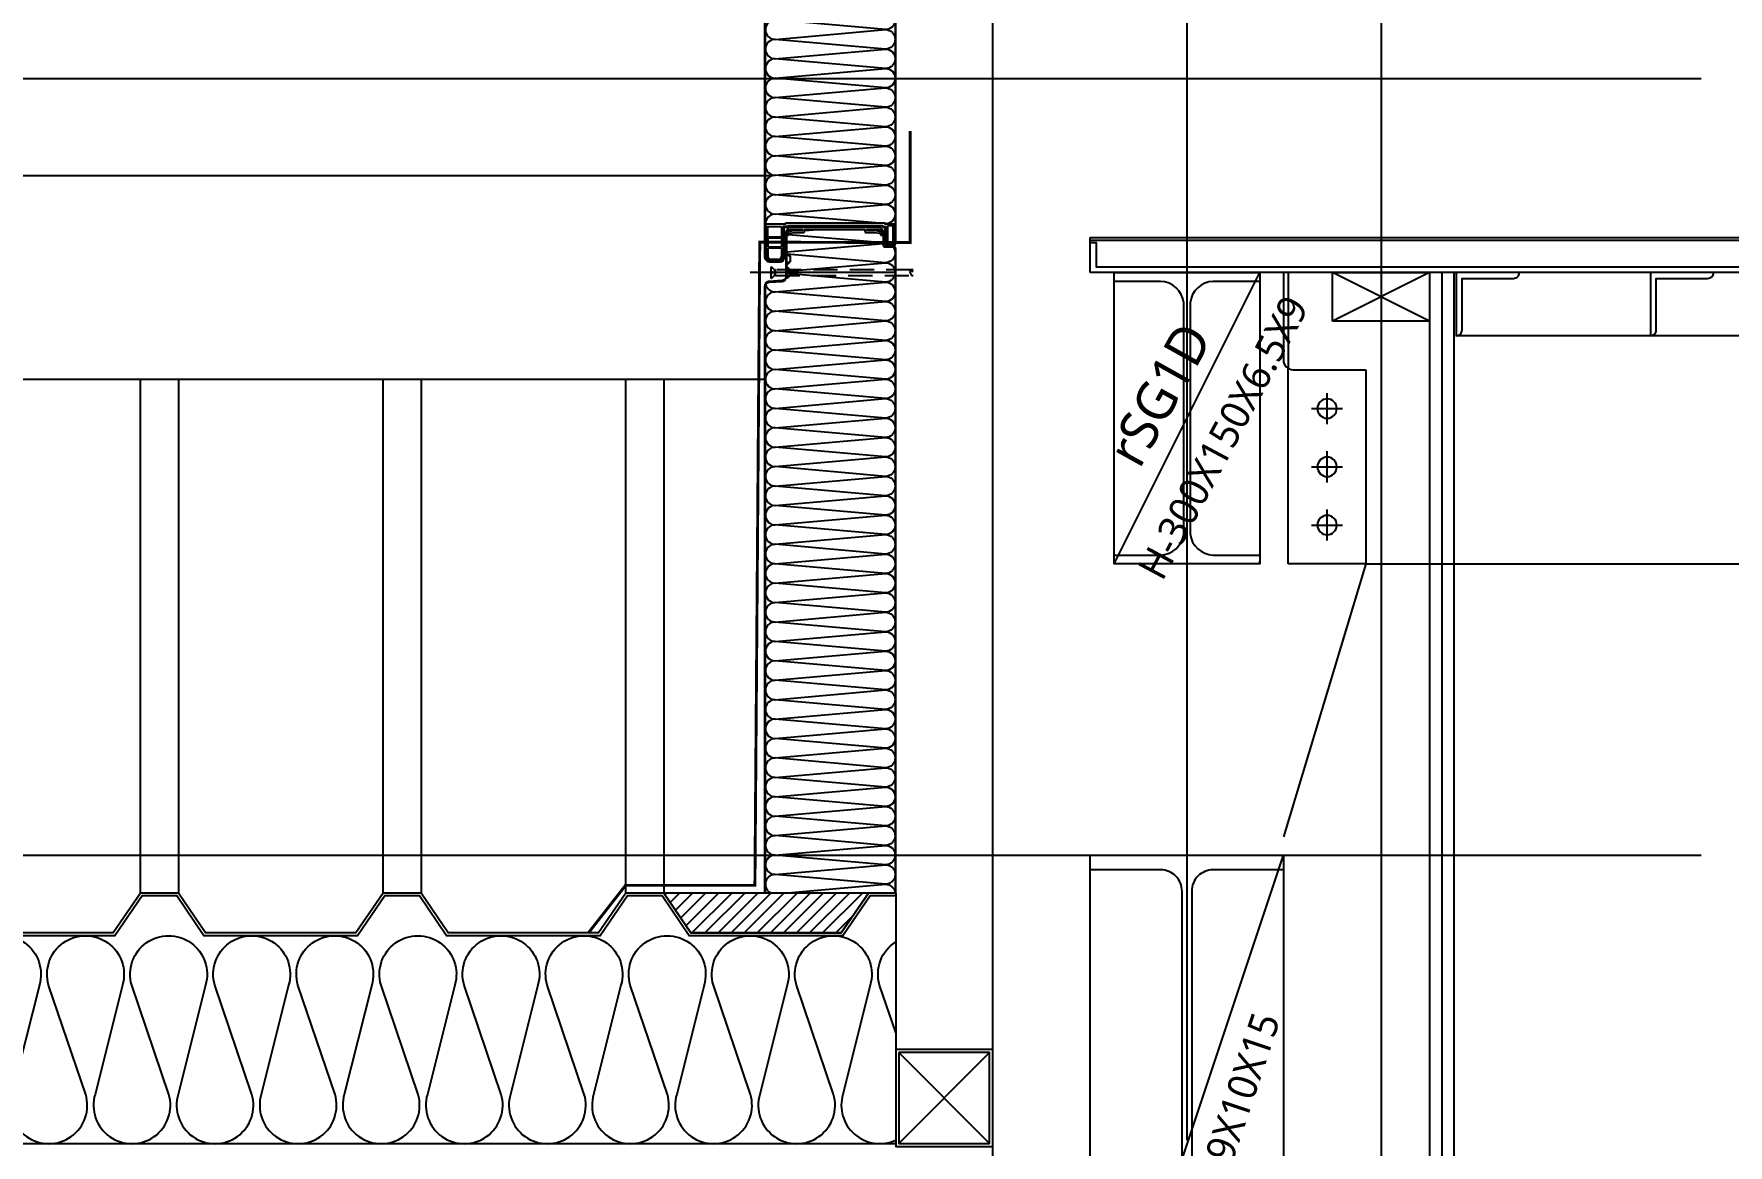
# Model space of a CAD drawing. Header units: millimetres. Extents: x 0 to 672800, y 0 to 118800.
# Drawn here: x 258262 to 260008, y 33445 to 34589 of the extents above; entities that cross this region are included whole.
import ezdxf
from ezdxf.enums import TextEntityAlignment as Align
from ezdxf.xclip import XClip

# ---------------------------------------------------------------- set-up
doc = ezdxf.new("R2010")
doc.units = ezdxf.units.MM
doc.header["$LTSCALE"] = 200
doc.header["$XCLIPFRAME"] = 0
for name, pattern in [('CEN-GAUN', [32.2, 30, -1, 0.2, -1]), ('HID', [2.3, 1.5, -0.8]), ('HIDDEN', [0.375, 0.25, -0.125])]:
    doc.linetypes.add(name, pattern=pattern)
doc.layers.get('DEFPOINTS').update_dxf_attribs({"color": 137})
for name, color, linetype in [('0-S-col', 4, 'Continuous'), ('01외벽패널', 3, 'Continuous'), ('01하지철물', 253, 'Continuous'), ('09GIRDER', 2, 'Continuous'), ('161', 161, 'Continuous'), ('7', 7, 'Continuous'), ('8', 8, 'Continuous'), ('AA-WAXM-FRAM', 7, 'Continuous'), ('BOLT', 8, 'Continuous'), ('CEN', 1, 'CEN-GAUN'), ('CON', 2, 'Continuous'), ('ELE-6', 6, 'Continuous'), ('ELE-8', 8, 'Continuous'), ('FI', 6, 'Continuous'), ('GYB.BD WALL', 53, 'Continuous'), ('HAT', 8, 'Continuous'), ('HAT-INS1', 252, 'Continuous'), ('HID-8', 8, 'HID'), ('Insul', 252, 'Continuous'), ('LADDER-6', 6, 'Continuous'), ('PANEL', 6, 'Continuous'), ('S-253', 252, 'Continuous'), ('S-COL', 2, 'Continuous'), ('SEC-PANEL', 6, 'Continuous'), ('STEEL', 4, 'Continuous'), ('SYP_INSUL', 252, 'Continuous'), ('WALL', 2, 'Continuous')]:
    doc.layers.add(name, color=color, linetype=linetype)
doc.styles.add('스타일1', font='malgun.ttf')

# ---------------------------------------------------------------- blocks, each defined once
blk = doc.blocks.new('PANEL-ES')
at = {"layer": '8'}
for p, q in [((48750, 0), (48750, 529)), ((48789.6, 0), (48789.6, 529)), ((49000, 0), (49000, 529)), ((49039.6, 0), (49039.6, 529)), ((49250, 0), (49250, 529)), ((49289.6, 0), (49289.6, 529))]:
    blk.add_line(p, q, dxfattribs=at)
blk = doc.blocks.new('sefa ws')
at = {"layer": 'Insul'}
for points in [[(70254.4, 45113.6, -1.337394), (70330.4, 45113.6), (70302.2, 45001.1, 1.337394), (70378.2, 45001.1), (70340, 45113.6, -1.337394), (70416, 45113.6), (70387.8, 45001.1, 1.337394), (70463.8, 45001.1), (70425.6, 45113.6, -1.337394), (70501.6, 45113.6), (70473.4, 45001.1, 1.337394), (70549.4, 45001.1), (70511.2, 45113.6, -1.337394), (70587.2, 45113.6), (70559, 45001.1, 1.337394), (70635, 45001.1), (70596.8, 45113.6, -1.337394), (70672.8, 45113.6), (70644.6, 45001.1, 1.337394), (70720.6, 45001.1), (70682.4, 45113.6, -1.337394), (70758.4, 45113.6), (70730.2, 45001.1, 1.337394), (70806.2, 45001.1), (70768, 45113.6, -1.337394), (70844, 45113.6), (70815.8, 45001.1, 1.337394), (70891.8, 45001.1), (70853.6, 45113.6, -1.337394), (70929.6, 45113.6), (70901.4, 45001.1, 1.337394), (70977.4, 45001.1), (70939.2, 45113.6, -1.337394), (71015.2, 45113.6), (70987, 45001.1, 1.337394), (71063, 45001.1), (71024.8, 45113.6, -1.337394), (71100.8, 45113.6), (71072.6, 45001.1, 1.337394), (71148.6, 45001.1), (71110.4, 45113.6, -1.337394), (71186.4, 45113.6), (71158.2, 45001.1, 0.6426), (71212.6, 44953.9, 0.6426)], [(71212.6, 45064.7), (71196, 45113.6, -0.333174), (71212.6, 45158.1, -0.333174)]]:
    blk.add_lwpolyline(points, format="xyb", dxfattribs=at)
at = {"layer": 'SEC-PANEL'}
blk.add_line((21562.3, 44950.4), (71212.6, 44950.4), dxfattribs=at)
for points in [[(71212.6, 45208.4), (71184.6, 45208.4), (71156.6, 45167.4), (71001.6, 45167.4), (70973.6, 45208.4), (70934.6, 45208.4), (70906.6, 45167.4), (70751.6, 45167.4), (70723.6, 45208.4), (70684.6, 45208.4), (70656.6, 45167.4), (70501.6, 45167.4), (70473.6, 45208.4), (70434.6, 45208.4), (70406.6, 45167.4), (70251.6, 45167.4)], [(71212.6, 45208.4), (71212.6, 44947.4)], [(71212.6, 45205.4), (71186.2, 45205.4), (71158.2, 45164.4), (71000, 45164.4), (70972, 45205.4), (70936.2, 45205.4), (70908.2, 45164.4), (70750, 45164.4), (70722, 45205.4), (70686.2, 45205.4), (70658.2, 45164.4), (70500, 45164.4), (70472, 45205.4), (70436.2, 45205.4), (70408.2, 45164.4), (70250, 45164.4)]]:
    blk.add_lwpolyline(points, dxfattribs=at)
blk = doc.blocks.new('SCW-1')
at = {"layer": 'BOLT', "color": 8, "linetype": 'HIDDEN', "ltscale": 0.5}
for p, q in [((150, 3), (150, 9)), ((154.1, 12), (151.1, 9)), ((151.1, 9), (151.1, 3)), ((151.1, 3), (154.1, 0)), ((153.1, 5.4), (153.1, 6.6)), ((153.1, 6.6), (154.5, 6.6)), ((154.5, 5.4), (153.1, 5.4)), ((154.5, 12), (154.1, 12)), ((154.1, 0), (154.5, 0)), ((154.5, 6.6), (154.5, 12)), ((154.5, 0), (154.5, 5.4))]:
    blk.add_line(p, q, dxfattribs=at)
for points in [[(0, 6), (9, 7), (11, 9), (12, 7), (10, 3)], [(10, 3), (5, 3), (0, 6), (5, 9), (11, 9)], [(150, 3), (10, 3)], [(11, 9), (150, 9)]]:
    blk.add_lwpolyline(points, dxfattribs=at)
for centre, start, end in [((150.6, 9.2), 199.4712, 340.5288), ((150.6, 2.8), 19.4712, 160.5288)]:
    blk.add_arc(centre, 0.6, start, end, dxfattribs=at)
blk = doc.blocks.new('PANEL-135')
at = {"layer": '161'}
for p, q in [((150, 0), (0, 0)), ((150, -1000), (0, -1000))]:
    blk.add_line(p, q, dxfattribs=at)
at = {"layer": 'BOLT', "color": 8, "linetype": 'HIDDEN', "ltscale": 0.5}
for p, q in [((37.8, 20.4), (41.2, 17)), ((37.8, 19.3), (40.8, 16.3)), ((37.8, 8.7), (40.8, 11.7)), ((37.8, 7.6), (41.2, 11)), ((37.8, 6.4), (41.2, 3)), ((37.8, 5.3), (40.8, 2.3)), ((41.2, 17), (41.2, 11)), ((41.2, 3), (41.2, -3)), ((37.8, -5.3), (40.8, -2.3)), ((37.8, -6.1), (37.8, -6.1)), ((38.6, -5.6), (41.2, -3))]:
    blk.add_line(p, q, dxfattribs=at)
at = {"layer": 'HAT-INS1'}
for points in [[(137, 30.5), (39.6, 38.9)], [(37.8, 21.4), (137, 30)]]:
    blk.add_lwpolyline(points, dxfattribs=at)
for points in [[(147.4, 26.4, -0.625476), (139.5, 10.2), (37.8, 19.1)], [(37.8, 1.4), (139.5, 10.2, -1), (139.5, -9.8), (37.8, -0.9)], [(25.8, -19.8), (139.5, -9.8, -1), (139.5, -29.8), (25.8, -19.8), (25.8, -19.8, 1), (25.8, -39.8, 1)], [(16.1, -12.4, 0.338737), (25.8, -19.8)], [(25.8, -39.8), (139.5, -29.8, -1), (139.5, -49.8), (25.8, -39.8), (25.8, -39.8, 1), (25.8, -59.8, 1)], [(25.8, -59.8), (139.5, -49.8, -1), (139.5, -69.8), (25.8, -59.8), (25.8, -59.8, 1), (25.8, -79.8, 1)], [(25.8, -79.8), (139.5, -69.8, -1), (139.5, -89.8), (25.8, -79.8), (25.8, -79.8, 1), (25.8, -99.8, 1)], [(25.8, -99.8), (139.5, -89.8, -1), (139.5, -109.8), (25.8, -99.8), (25.8, -99.8, 1), (25.8, -119.8, 1)], [(25.8, -119.8), (139.5, -109.8, -1), (139.5, -129.8), (25.8, -119.8), (25.8, -119.8, 1), (25.8, -139.8, 1)], [(25.8, -139.8), (139.5, -129.8, -1), (139.5, -149.8), (25.8, -139.8), (25.8, -139.8, 1), (25.8, -159.8, 1)], [(25.8, -159.8), (139.5, -149.8, -1), (139.5, -169.8), (25.8, -159.8), (25.8, -159.8, 1), (25.8, -179.8, 1)], [(25.8, -179.8), (139.5, -169.8, -1), (139.5, -189.8), (25.8, -179.8), (25.8, -179.8, 1), (25.8, -199.8, 1)], [(25.8, -199.8), (139.5, -189.8, -1), (139.5, -209.8), (25.8, -199.8), (25.8, -199.8, 1), (25.8, -219.8, 1)], [(25.8, -219.8), (139.5, -209.8, -1), (139.5, -229.8), (25.8, -219.8), (25.8, -219.8, 1), (25.8, -239.8, 1)], [(25.8, -239.8), (139.5, -229.8, -1), (139.5, -249.8), (25.8, -239.8), (25.8, -239.8, 1), (25.8, -259.8, 1)], [(25.8, -259.8), (139.5, -249.8, -1), (139.5, -269.8), (25.8, -259.8), (25.8, -259.8, 1), (25.8, -279.8, 1)], [(25.8, -279.8), (139.5, -269.8, -1), (139.5, -289.8), (25.8, -279.8), (25.8, -279.8, 1), (25.8, -299.8, 1)], [(25.8, -299.8), (139.5, -289.8, -1), (139.5, -309.8), (25.8, -299.8), (25.8, -299.8, 1), (25.8, -319.8, 1)], [(25.8, -319.8), (139.5, -309.8, -1), (139.5, -329.8), (25.8, -319.8), (25.8, -319.8, 1), (25.8, -339.8, 1)], [(25.8, -339.8), (139.5, -329.8, -1), (139.5, -349.8), (25.8, -339.8), (25.8, -339.8, 1), (25.8, -359.8, 1)], [(25.8, -359.8), (139.5, -349.8, -1), (139.5, -369.8), (25.8, -359.8), (25.8, -359.8, 1), (25.8, -379.8, 1)], [(25.8, -379.8), (139.5, -369.8, -1), (139.5, -389.8), (25.8, -379.8), (25.8, -379.8, 1), (25.8, -399.8, 1)], [(25.8, -399.8), (139.5, -389.8, -1), (139.5, -409.8), (25.8, -399.8), (25.8, -399.8, 1), (25.8, -419.8, 1)], [(25.8, -419.8), (139.5, -409.8, -1), (139.5, -429.8), (25.8, -419.8), (25.8, -419.8, 1), (25.8, -439.8, 1)], [(25.8, -439.8), (139.5, -429.8, -1), (139.5, -449.8), (25.8, -439.8), (25.8, -439.8, 1), (25.8, -459.8, 1)], [(25.8, -459.8), (139.5, -449.8, -1), (139.5, -469.8), (25.8, -459.8), (25.8, -459.8, 1), (25.8, -479.8, 1)], [(25.8, -479.8), (139.5, -469.8, -1), (139.5, -489.8), (25.8, -479.8), (25.8, -479.8, 1), (25.8, -499.8, 1)], [(25.8, -499.8), (139.5, -489.8, -1), (139.5, -509.8), (25.8, -499.8), (25.8, -499.8, 1), (25.8, -519.8, 1)], [(25.8, -519.8), (139.5, -509.8, -1), (139.5, -529.8), (25.8, -519.8), (25.8, -519.8, 1), (25.8, -539.8, 1)], [(25.8, -539.8), (139.5, -529.8, -1), (139.5, -549.8), (25.8, -539.8), (25.8, -539.8, 1), (25.8, -559.8, 1)], [(25.8, -559.8), (139.5, -549.8, -1), (139.5, -569.8), (25.8, -559.8), (25.8, -559.8, 1), (25.8, -579.8, 1)], [(25.8, -579.8), (139.5, -569.8, -1), (139.5, -589.8), (25.8, -579.8), (25.8, -579.8, 1), (25.8, -599.8, 1)], [(25.8, -599.8), (139.5, -589.8, -1), (139.5, -609.8), (25.8, -599.8), (25.8, -599.8, 1), (25.8, -619.8, 1)], [(25.8, -619.8), (139.5, -609.8, -1), (139.5, -629.8), (25.8, -619.8), (25.8, -619.8, 1), (25.8, -639.8, 1)], [(25.8, -639.8), (139.5, -629.8, -1), (139.5, -649.8), (25.8, -639.8), (25.8, -639.8, 1), (25.8, -659.8, 1)], [(25.8, -659.8), (139.5, -649.8, -1), (139.5, -669.8), (25.8, -659.8), (25.8, -659.8, 1), (25.8, -679.8, 1)], [(25.8, -679.8), (139.5, -669.8, -1), (139.5, -689.8), (25.8, -679.8), (25.8, -679.8, 1), (25.8, -699.8, 1)], [(25.8, -699.8), (139.5, -689.8, -1), (139.5, -709.8), (25.8, -699.8), (25.8, -699.8, 1), (25.8, -719.8, 1)], [(25.8, -719.8), (139.5, -709.8, -1), (139.5, -729.8), (25.8, -719.8), (25.8, -719.8, 1), (25.8, -739.8, 1)], [(25.8, -739.8), (139.5, -729.8, -1), (139.5, -749.8), (25.8, -739.8), (25.8, -739.8, 1), (25.8, -759.8, 1)], [(25.8, -759.8), (139.5, -749.8, -1), (139.5, -769.8), (25.8, -759.8), (25.8, -759.8, 1), (25.8, -779.8, 1)], [(25.8, -779.8), (139.5, -769.8, -1), (139.5, -789.8), (25.8, -779.8), (25.8, -779.8, 1), (25.8, -799.8, 1)], [(25.8, -799.8), (139.5, -789.8, -1), (139.5, -809.8), (25.8, -799.8), (25.8, -799.8, 1), (25.8, -819.8, 1)], [(25.8, -819.8), (139.5, -809.8, -1), (139.5, -829.8), (25.8, -819.8), (25.8, -819.8, 1), (25.8, -839.8, 1)], [(25.8, -839.8), (139.5, -829.8, -1), (139.5, -849.8), (25.8, -839.8), (25.8, -839.8, 1), (25.8, -859.8, 1)], [(25.8, -859.8), (139.5, -849.8, -1), (139.5, -869.8), (25.8, -859.8), (25.8, -859.8, 1), (25.8, -879.8, 1)], [(25.8, -879.8), (139.5, -869.8, -1), (139.5, -889.8), (25.8, -879.8), (25.8, -879.8, 1), (25.8, -899.8, 1)], [(25.8, -899.8), (139.5, -889.8, -1), (139.5, -909.8), (25.8, -899.8), (25.8, -899.8, 1), (25.8, -919.8, 1)], [(25.8, -919.8), (139.5, -909.8, -1), (139.5, -929.8), (25.8, -919.8), (25.8, -919.8, 1), (25.8, -939.8, 1)], [(129.1, -948.8), (25.8, -939.8), (25.8, -939.8, 0.541794), (16.7, -953.8, 0.541794)], [(25.8, -939.8), (139.5, -929.8, -1), (139.5, -949.8), (138.9, -949.7)]]:
    blk.add_lwpolyline(points, format="xyb", dxfattribs=at)
at = {"layer": 'Insul', "color": 251}
for p, q in [((18.3, -964.5), (18.3, -973.7)), ((32.3, -964.5), (18.3, -964.5)), ((32.3, -973.7), (18.3, -973.7)), ((18.3, -974.7), (18.3, -983)), ((32.3, -974.7), (18.3, -974.7)), ((32.3, -964.5), (32.3, -973.7)), ((32.3, -974.7), (32.3, -983)), ((29, -986.4), (21.7, -986.4))]:
    blk.add_line(p, q, dxfattribs=at)
for points in [[(135.1, 38.5), (136, 38.5, 0.414214), (136.3, 38.8), (136.3, 39), (136.3, 39.5, 0.414214), (133.3, 42.5), (128.3, 43.2), (120.8, 43.2, -0.414214), (120.3, 43.7), (120.3, 44, -0.414214), (120.8, 44.5), (133.9, 44.5), (135.5, 44.1, 0.487928), (135.9, 44.4), (135.9, 44.5, 0.414214), (133.9, 46.5), (82.3, 46.5), (40.6, 46.5, 0.414214), (38.6, 44.5), (38.6, 44.4, 0.487928), (39, 44.1), (40.6, 44.5), (53.7, 44.5, -0.414214), (54.2, 44), (54.2, 43.7, -0.414214), (53.7, 43.2), (46.1, 43.2), (41.1, 42.5, 0.414214), (38.1, 39.5), (38.1, 39), (38.1, 38.8, 0.414214), (38.4, 38.5), (39.3, 38.5, 0.414214), (39.6, 38.8), (39.6, 39, -0.414214), (41.1, 40.5), (46.1, 41.2), (54.7, 41.2, 0.414214), (56.2, 42.7), (56.2, 44, -0.414214), (56.7, 44.5), (82.3, 44.5), (117.8, 44.5, -0.414214), (118.3, 44), (118.3, 42.7, 0.414214), (119.8, 41.2), (128.3, 41.2), (133.3, 40.5, -0.414214), (134.8, 39), (134.8, 38.8, 0.414214)], [(135.1, 38.5), (136, 38.5, 0.414214), (136.3, 38.8), (136.3, 39), (136.3, 39.5, 0.414214), (133.3, 42.5), (128.3, 43.2), (120.8, 43.2, -0.414214), (120.3, 43.7), (120.3, 44, -0.414214), (120.8, 44.5), (133.9, 44.5), (135.5, 44.1, 0.487928), (135.9, 44.4), (135.9, 44.5, 0.414214), (133.9, 46.5), (82.3, 46.5), (40.6, 46.5, 0.414214), (38.6, 44.5), (38.6, 44.4, 0.487928), (39, 44.1), (40.6, 44.5), (53.7, 44.5, -0.414214), (54.2, 44), (54.2, 43.7, -0.414214), (53.7, 43.2), (46.1, 43.2), (41.1, 42.5, 0.414214), (38.1, 39.5), (38.1, 39), (38.1, 38.8, 0.414214), (38.4, 38.5), (39.3, 38.5, 0.414214), (39.6, 38.8), (39.6, 39, -0.414214), (41.1, 40.5), (46.1, 41.2), (54.7, 41.2, 0.414214), (56.2, 42.7), (56.2, 44, -0.414214), (56.7, 44.5), (82.3, 44.5), (117.8, 44.5, -0.414214), (118.3, 44), (118.3, 42.7, 0.414214), (119.8, 41.2), (128.3, 41.2), (133.3, 40.5, -0.414214), (134.8, 39), (134.8, 38.8, 0.414214)], [(148.7, -968.9, -0.414214), (146.2, -971.4), (142.9, -971.4, -0.414214), (140.4, -968.9), (140.4, -953.8, 0.414214), (139.4, -952.8), (136.9, -952.8), (136.9, -951.8), (39, -951.8), (39, -952.8), (35.1, -952.8, 0.414214), (34.1, -953.8), (34.1, -983, -0.414191), (29.1, -988), (21.7, -988, -0.414236), (16.7, -983), (16.7, -949.8), (37, -949.8), (37, -948.8), (138.9, -948.8), (138.9, -949.8), (148.7, -949.8)], [(148.7, -968.9, -0.414214), (146.2, -971.4), (142.9, -971.4, -0.414214), (140.4, -968.9), (140.4, -953.8, 0.414214), (139.4, -952.8), (136.9, -952.8), (136.9, -951.8), (39, -951.8), (39, -952.8), (35.1, -952.8, 0.414214), (34.1, -953.8), (34.1, -983, -0.414191), (29.1, -988), (21.7, -988, -0.414236), (16.7, -983), (16.7, -949.8), (37, -949.8), (37, -948.8), (138.9, -948.8), (138.9, -949.8), (148.7, -949.8)], [(142, -951.4), (147, -951.4), (147, -968.9, -0.414214), (146.2, -969.7), (142.9, -969.7, -0.414214), (142, -968.9)]]:
    blk.add_lwpolyline(points, format="xyb", close=True, dxfattribs=at)
blk.add_lwpolyline([(32.3, -952.5), (32.3, -963.5), (18.3, -963.5), (18.3, -952.5)], close=True, dxfattribs=at)
for centre, start, end in [((21.7, -983), 180, 270.0043), ((29, -983), 270.0043, 0)]:
    blk.add_arc(centre, 3.35, start, end, dxfattribs=at)
at = {"layer": 'PANEL', "ltscale": 3}
for points in [[(44, 43.3), (44, 44.1), (39, 44.1, 0.414214), (37, 42.1), (37, -3.7, -0.39552), (32.8, -8.2), (19.7, -9.1, 0.39896), (15, -14.1), (15, -444.5), (15, -983.8, 0.414242), (20, -988.8), (31.5, -988.8, 0.414191), (35, -985.3), (35, -953.3), (42, -953.3), (42, -952.5), (34.2, -952.5), (34.2, -985.3, -0.414191), (31.5, -988), (20, -988, -0.414242), (15.8, -983.8), (15.8, -444.5), (15.8, -14.1, -0.399273), (19.8, -9.9), (32.8, -9, 0.39552), (37.8, -3.7), (37.8, 42.1, -0.414214), (39, 43.3), (44, 43.3)], [(130.5, 44.1), (130.5, 44.1), (130.5, 43.6), (135.5, 43.6, -0.414214), (137, 42.1), (137, 28.4, 0.414214), (139, 26.4), (148, 26.4, -0.414214), (149.5, 24.9), (149.5, -391.9), (149.5, -969.9, -0.414214), (148, -971.4), (141, -971.4, -0.414214), (139.5, -969.9), (139.5, -952.8), (137, -952.8), (137, -953.3), (139, -953.3), (139, -969.9, 0.414214), (141, -971.9), (148, -971.9, 0.414214), (150, -969.9), (150, -391.9), (150, 24.9, 0.414214), (148, 26.9), (139, 26.9, -0.414214), (137.5, 28.4), (137.5, 42.1, 0.414214), (135.5, 44.1), (130.5, 44.1)]]:
    blk.add_lwpolyline(points, format="xyb", dxfattribs=at)
at = {"layer": 'SYP_INSUL'}
for points in [[(37.8, 41.4), (38.9, 41.5)], [(38.1, 39), (37.8, 39.1)], [(56.2, 43.2), (70.1, 44.5)]]:
    blk.add_lwpolyline(points, dxfattribs=at)
at = {"layer": 'WALL', "color": 3}
blk.add_line((44, 43.3), (44, 43.3), dxfattribs=at)
at = {"xscale": -1}
blk.add_blockref('SCW-1', (176.2, -6), dxfattribs=at)
blk = doc.blocks.new('BOLT-M20')
at = {"layer": 'BOLT'}
for p, q in [((16, 0), (-16, 0)), ((0, -16), (0, 16))]:
    blk.add_line(p, q, dxfattribs=at)
blk.add_circle((0, 0), 10, dxfattribs=at)
blk = doc.blocks.new('하지철물')
at = {"layer": '01하지철물', "color": 1}
for p, q in [((46.8, 46.8), (-46.8, -46.8)), ((46.8, -46.8), (-46.8, 46.8))]:
    blk.add_line(p, q, dxfattribs=at)
at = {"layer": '01하지철물'}
for points in [[(-50, -50), (-50, 50), (50, 50), (50, -50)], [(-46.8, -46.8), (-46.8, 46.8), (46.8, 46.8), (46.8, -46.8)]]:
    blk.add_lwpolyline(points, close=True, dxfattribs=at)
blk = doc.blocks.new('SG-rTSG2')
at = {"layer": '09GIRDER', "flags": 128}
blk.add_lwpolyline([(-99.5, -581), (-27, -581, 0.414214), (-5, -559), (-5, -37, 0.414214), (-27, -15), (-99.5, -15), (-99.5, 0), (99.5, 0), (99.5, -15), (27, -15, 0.414214), (5, -37), (5, -559, 0.414214), (27, -581), (99.5, -581), (99.5, -596), (-99.5, -596)], format="xyb", close=True, dxfattribs=at)
at = {"layer": 'DEFPOINTS'}
blk.add_line((-99.5, -596), (99.5, 0), dxfattribs=at)
blk.add_lwpolyline([(-99.5, 0), (99.5, 0), (99.5, -596), (-99.5, -596)], close=True, dxfattribs=at)
at = {"layer": 'DEFPOINTS', "style": '스타일1'}
for s, height, p in [('H-596X199X10X15', 30, (29.5, -322.1)), ('rTSG2', 40, (-60.2, -400.5, 0))]:
    blk.add_text(s, height=height, rotation=71.5362, dxfattribs=at).set_placement(p, align=Align.MIDDLE_CENTER)
blk = doc.blocks.new('rSG1D')
at = {"layer": '0-S-col'}
blk.add_line((258685.2, 35973.6), (258685.2, 35976.6), dxfattribs=at)
at = {"layer": '09GIRDER', "flags": 128}
blk.add_lwpolyline([(258535.2, 35982.6), (258583.2, 35982.6, 0.361244), (258607, 36004.6), (258607, 36242.6, 0.361244), (258583.2, 36264.6), (258535.2, 36264.6), (258535.2, 36273.6), (258685.2, 36273.6), (258685.2, 36264.6), (258637.2, 36264.6, 0.361244), (258613.5, 36242.6), (258613.5, 36004.6, 0.361244), (258637.2, 35982.6), (258685.2, 35982.6), (258685.2, 35973.6), (258535.2, 35973.6)], format="xyb", close=True, dxfattribs=at)
at = {"layer": 'DEFPOINTS'}
blk.add_line((258535.2, 35973.6), (258685.2, 36273.6), dxfattribs=at)
blk.add_lwpolyline([(258535.2, 36273.6), (258685.2, 36273.6), (258685.2, 35973.6), (258535.2, 35973.6)], close=True, dxfattribs=at)
at = {"layer": 'DEFPOINTS', "style": '스타일1'}
for s, height, rotation, p in [('H-300X150X6.5X9', 30, 61.8918, (258647.5, 36103.8)), ('rSG1D', 40, 60.8493, (258581.9, 36148.3, 0))]:
    blk.add_text(s, height=height, rotation=rotation, dxfattribs=at).set_placement(p, align=Align.MIDDLE_CENTER)

msp = doc.modelspace()

# ---------------------------------------------------------------- hatches: boundary and pattern name
at = {"layer": 'HAT'}
h = msp.add_hatch(dxfattribs=at)
h.set_pattern_fill('ANSI31', color=251, scale=3)
h.set_pattern_definition([(45, (-336598.171, 99009.359), (-6.73519209, 6.73519209), [])])
h.paths.add_polyline_path([(258911, 33704.6), (258939, 33663.6), (259094, 33663.6), (259122, 33704.6)])

# ---------------------------------------------------------------- linework, layer by layer
at = {"layer": '0-S-col', "color": 8}
for points in [[(259250, 29365.5), (259250, 39943.6), (259650, 39943.6)], [(259650, 39943.6), (259650, 29365.5)]]:
    msp.add_lwpolyline(points, dxfattribs=at)
at = {"layer": '01외벽패널', "color": 5, "const_width": 3}
msp.add_lwpolyline([(258833.4, 33663.6), (258871.7, 33712.6), (259005, 33712.6), (259010, 34374.9), (259164.9, 34374.6), (259164.9, 34489.3)], dxfattribs=at)
at = {"layer": '01하지철물'}
msp.add_line((259250, 33443.6), (259250, 40443.6), dxfattribs=at)
at = {"layer": '7'}
msp.add_line((259015, 34233.6), (209550, 34233.6), dxfattribs=at)
at = {"layer": '8'}
for p, q in [((208985, 34543.6), (259085, 34543.6)), ((209595, 34443.6), (259023, 34443.6))]:
    msp.add_line(p, q, dxfattribs=at)
at = {"layer": 'AA-WAXM-FRAM', "color": 1}
for p, q in [((259700, 34343.6), (259600, 34293.6)), ((259700, 34293.6), (259600, 34343.6))]:
    msp.add_line(p, q, dxfattribs=at)
at = {"layer": 'AA-WAXM-FRAM'}
msp.add_lwpolyline([(259600, 34293.6), (259600, 34343.6), (259700, 34343.6), (259700, 34293.6)], close=True, dxfattribs=at)
at = {"layer": 'CEN'}
for p, q in [((259450, 45890.3), (259450, 20890.3)), ((200250, 34543.6), (259980, 34543.6)), ((200250, 33743.6), (259980, 33743.6))]:
    msp.add_line(p, q, dxfattribs=at)
at = {"layer": 'ELE-6'}
for p, q in [((259549.5, 34343.6), (259549.5, 34253.6)), ((259554.5, 34343.6), (259554.5, 34245)), ((259559.5, 34243.6), (259634.5, 34243.6)), ((259634.5, 34043.6), (261299.1, 34043.6))]:
    msp.add_line(p, q, dxfattribs=at)
msp.add_lwpolyline([(259634.5, 34243.6), (259634.5, 34043.6), (259549.5, 33762.6)], dxfattribs=at)
msp.add_arc((259559.5, 34253.6), 10, 180, 270, dxfattribs=at)
at = {"layer": 'ELE-8'}
msp.add_lwpolyline([(261287.3, 34376.6), (259350.5, 34376.6)], dxfattribs=at)
at = {"layer": 'FI'}
for p, q in [((259350.5, 34379.6), (261287, 34379.6)), ((259350.5, 34374.6), (259350.5, 34379.6))]:
    msp.add_line(p, q, dxfattribs=at)
at = {"layer": 'GYB.BD WALL', "ltscale": 0.5}
for p, q in [((259700, 34343.6), (259700, 32090.5)), ((259712.5, 34343.6), (259712.5, 32078)), ((259725, 34343.6), (259725, 32065.5))]:
    msp.add_line(p, q, dxfattribs=at)
at = {"layer": 'HID-8', "color": 8}
msp.add_line((259554.5, 34043.6), (259554.5, 34245), dxfattribs=at)
msp.add_lwpolyline([(259634.5, 34043.6), (259554.5, 34043.6)], dxfattribs=at)
at = {"layer": 'Insul'}
msp.add_lwpolyline([(258911, 33704.6), (258939, 33663.6), (259094, 33663.6), (259122, 33704.6)], close=True, dxfattribs=at)
at = {"layer": 'S-253'}
msp.add_line((261127.5, 34278.6), (259727.5, 34278.6), dxfattribs=at)
at = {"layer": 'STEEL'}
msp.add_lwpolyline([(259350.5, 34343.6), (259350.5, 34374.6), (259356.5, 34374.6), (259356.5, 34349.6), (261290, 34349.6), (261270, 34546.5), (261306, 34546.5), (261306, 34540.5), (261276.6, 34540.5), (261296.6, 34343.6), (259350.5, 34343.6)], dxfattribs=at)
for points in [[(259792.5, 34343.6), (259727.5, 34343.6), (259727.5, 34278.6, 0.414214), (259733.5, 34284.6), (259733.5, 34337.6), (259786.5, 34337.6, 0.414214), (259792.5, 34343.6), (259792.5, 34343.6)], [(259992.5, 34343.6), (259927.5, 34343.6), (259927.5, 34278.6, 0.414214), (259933.5, 34284.6), (259933.5, 34337.6), (259986.5, 34337.6, 0.414214), (259992.5, 34343.6), (259992.5, 34343.6)]]:
    msp.add_lwpolyline(points, format="xyb", dxfattribs=at)

# ---------------------------------------------------------------- block references
msp.add_blockref('rSG1D', (839.8, -1930))
at = {"layer": '7', "xscale": -1, "rotation": 180}
msp.add_blockref('하지철물', (259200, 33493.6), dxfattribs=at)
at = {"layer": 'BOLT', "xscale": -1}
for p in [(259594.5, 34203.6), (259594.5, 34143.6), (259594.5, 34083.6)]:
    msp.add_blockref('BOLT-M20', p, dxfattribs=at)
at = {"layer": 'CON'}
msp.add_blockref('PANEL-135', (259000, 35343.6), dxfattribs=at)
at = {"layer": 'HAT'}
ref = msp.add_blockref('PANEL-135', (259000, 34343.6), dxfattribs=at)
XClip(ref).set_block_clipping_path([(15, -639.0000000171), (167.9441981245, 79.9220336764)])
at = {"layer": 'LADDER-6'}
msp.add_blockref('PANEL-ES', (209622, 33704.6), dxfattribs=at)
at = {"layer": 'S-COL'}
msp.add_blockref('SG-rTSG2', (259450, 33743.6), dxfattribs=at)
at = {"layer": 'SEC-PANEL', "color": 0}
msp.add_blockref('sefa ws', (187937.4, -11503.7), dxfattribs=at)

doc.saveas('drawing.dxf')
